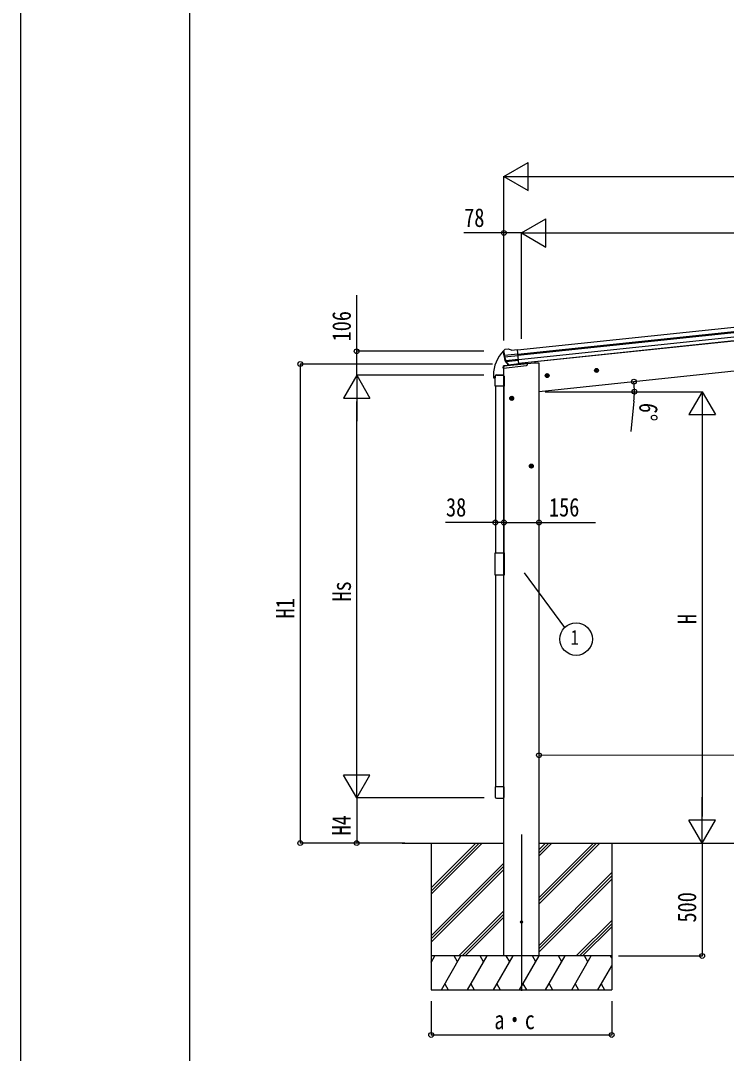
# Model space of a CAD drawing. Units: millimetres, scale not verified. Extents: x -10512 to 10512, y -7425 to 7425.
# Drawn here: x -10512 to -7385, y -4912 to -337 of the extents above; entities that cross this region are included whole.
import ezdxf
from ezdxf.enums import TextEntityAlignment as Align

# ---------------------------------------------------------------- set-up
doc = ezdxf.new("R2010")
doc.units = ezdxf.units.MM
doc.header["$LTSCALE"] = 30
for name, color, linetype in [('0-3_YKK_12', 2, 'Continuous'), ('0-4_YKK_13', 4, 'Continuous'), ('0-5_YKK_A1', 4, 'Continuous'), ('0-6_YKK_D', 6, 'Continuous'), ('0-7_YKK_ZWAK', 7, 'Continuous')]:
    doc.layers.add(name, color=color, linetype=linetype)
doc.styles.add('ＭＳ ゴシック', font='')
doc.styles.get('ＭＳ ゴシック').set_extended_font_data('MS Gothic')

msp = doc.modelspace()

# ---------------------------------------------------------------- linework, layer by layer
at = {"layer": '0-3_YKK_12'}
msp.add_line((-8293.49, -3942.36), (-8293.49, -4635.69), dxfattribs=at)
at = {"layer": '0-4_YKK_13'}
for p, q in [((-8373.53, -1804.21), (-8373.61, -1802.34)), ((-8372.25, -1799.45), (-8372.94, -1800.31)), ((-8368.75, -1795.13), (-8372.25, -1799.45)), ((-8309.14, -1814.18), (-8368.88, -1820.46)), ((-8368.75, -1795.13), (-8368.75, -1795.12)), ((-8368.13, -1826.3), (-8308.52, -1820.03)), ((-8365.39, -1793.3), (-8365.39, -1793.3)), ((-8337.82, -1796.44), (-8311.3, -1793.65)), ((-8304.51, -1858.2), (-8311.3, -1793.65)), ((-8373.67, -1876.12), (-8372.43, -1866.71)), ((-8372.66, -1876.02), (-8271.15, -1865.35)), ((-8371.45, -1866.77), (-8372.66, -1876.02)), ((-8372.66, -1876.02), (-8371.45, -1866.77)), ((-8370.93, -1866.78), (-8372.14, -1875.96)), ((-8371.45, -1866.77), (-8371.54, -1865.84)), ((-8371.54, -1865.84), (-8371.45, -1866.77)), ((-8266.67, -1855.76), (-8371.45, -1866.77)), ((-8371.45, -1866.77), (-8266.67, -1855.76)), ((-8266.67, -1855.83), (-8370.93, -1866.78)), ((-8370, -1867.19), (-8370.05, -1866.69)), ((-8266.67, -1856.33), (-8370, -1867.19)), ((-8350.62, -1861.86), (-8364.31, -1846.1)), ((-8363.82, -1842.51), (-8306.79, -1836.52)), ((-8349.68, -1861.22), (-8362.72, -1845.28)), ((-8361.5, -1846.78), (-8306.32, -1840.98)), ((-8340.31, -1861.97), (-8348.01, -1862.77)), ((-8347.91, -1862.54), (-8304.53, -1857.98)), ((-8340.04, -1862.03), (-8340.31, -1861.97)), ((-8314.71, -1859.37), (-8340.04, -1862.03)), ((-8314.46, -1859.25), (-8314.71, -1859.37)), ((-8304.51, -1858.2), (-8314.46, -1859.25)), ((-8301.67, -1858.5), (-8301.67, -1860.01)), ((-8266.67, -1860.37), (-8266.67, -1855.76)), ((-8417.5, -1907.66), (-8417.5, -1919.41)), ((-8417, -1919.91), (-8410.74, -1919.91)), ((-8410.24, -1912.65), (-8410.24, -1919.41)), ((-8410, -1956.14), (-8410, -1912.44)), ((-8404.5, -1906.94), (-8375.5, -1906.94)), ((-8404.24, -1906.65), (-8370.99, -1906.65)), ((-8372.66, -1876.02), (-8373.67, -1876.12)), ((-8370, -1912.44), (-8370, -1956.14)), ((-8370, -1956.14), (-8410, -1956.14)), ((-8410, -3732.14), (-8410, -3775.84)), ((-8370, -3732.14), (-8410, -3732.14)), ((-8370, -3775.84), (-8370, -3732.14)), ((-8404.5, -3781.34), (-8375.5, -3781.34))]:
    msp.add_line(p, q, dxfattribs=at)
for points in [[(-8351.9, -1791.88), (-8351.9, -1791.88), (-8365.39, -1793.3)], [(-8337.82, -1796.44), (-8350.61, -1792.03), (-8350.61, -1792.03)], [(-8371.54, -1865.84), (-8266.67, -1854.82), (-8266.67, -1855.76)]]:
    msp.add_lwpolyline(points, dxfattribs=at)
msp.add_lwpolyline([(-8409.99, -2695.15), (-8369.99, -2695.15), (-8369.99, -2793.15), (-8409.99, -2793.15)], close=True, dxfattribs=at)
msp.add_circle((-8293.24, -4330.6), 5, dxfattribs=at)
for centre, radius, start, end in [((-8265.24, -1907.66), 152.26, 135.14293, 180), ((-8172.64, -1783.1), 202, 186, 197.86084), ((-8372.82, -1800.62), 0.5, 86.79478, 135.14293), ((-8179.7, -1785.15), 192.44, 185.42422, 190.5729), ((-8413.6, -1827.8), 45.32, 6.35482, 9.32878), ((-8364.86, -1798.27), 5, 96.04426, 140.95574), ((-8370.9, -1826.66), 2.74, 7.56588, 12.97849), ((-8368.03, -1827.65), 1.35, 94.08073, 96.8395), ((-8172.64, -1783.1), 200.2, 192.46117, 197.79991), ((-8351.59, -1794.87), 3, 71.02369, 95.97631), ((-8371.44, -1866.84), 1, 96, 172.5), ((-8372.16, -1870.36), 3.66, 78.7113, 94.17753), ((-8372.16, -1870.36), 3.66, 78.7113, 94.17753), ((-8362.05, -1844.13), 3, 197.86084, 221), ((-8360.4, -1843.38), 3, 197.79991, 219.30889), ((-8348.36, -1859.89), 2.99, 220.99261, 266.7283), ((-8271.67, -1860.37), 5, 276, 0), ((-8417, -1919.41), 0.5, 180, 270), ((-8410.74, -1919.41), 0.5, 270, 0), ((-8404.24, -1912.65), 6, 90, 180), ((-8404.5, -1912.44), 5.5, 90, 180), ((-8375.5, -1912.44), 5.5, 0, 90), ((-8404.5, -3775.84), 5.5, 180, 270), ((-8375.5, -3775.84), 5.5, 270, 0)]:
    msp.add_arc(centre, radius, start, end, dxfattribs=at)
for centre, major_axis, ratio, start_param, end_param in [((-8370.61, -1802.2), (1.9, 2.34), 0.995767, 1.5707963, 2.2972137), ((-8367.07, -1797.82), (-5.48, -2.51), 0.24881, 5.8190815, 5.8226003), ((-8371.4, -1803.36), (-0.38, 5.97), 0.020485, 4.7140547, 5.6117533), ((-8170.33, -1805.05), (-20.92, 199.05), 0.994373, 1.5554317, 1.5718064), ((-8350.66, -1859.81), (-1.71, 2.84), 0.040856, 4.1415604, 4.1696818), ((-8348.22, -1859.56), (-0.51, 2.96), 0.642905, 2.0792573, 3.037247), ((-8348.27, -1859.66), (-3.02, -2.79), 0.650902, 0.9542299, 1.0270405), ((-8348.31, -1859.78), (-1.1, -2.8), 0.997631, 0.3902369, 0.4789948)]:
    msp.add_ellipse(centre, major_axis=major_axis, ratio=ratio, start_param=start_param, end_param=end_param, dxfattribs=at)
at = {"layer": '0-5_YKK_A1'}
for p, q in [((-8311.09, -1795.64), (-6315, -1585.84)), ((-8309.1, -1814.53), (-6313.02, -1604.74)), ((-8308.67, -1818.71), (-6312.58, -1608.92)), ((-8306.57, -1838.57), (-6310.49, -1628.78)), ((-6308.73, -1645.51), (-8304.81, -1855.31)), ((-6308.62, -1646.51), (-8233.91, -1848.86)), ((-6288.15, -1778.09), (-8215.49, -1980.66)), ((-8370.99, -4480.66), (-8370.99, -1875.84)), ((-8233.91, -1848.86), (-8233.31, -1854.66)), ((-8215.49, -4480.66), (-8215.49, -1854.66)), ((-8169.33, -1908.44), (-8189.22, -1910.53)), ((-8180.06, -1902.02), (-8186.14, -1906.43)), ((-8186.14, -1906.43), (-8185.35, -1913.9)), ((-8185.35, -1913.9), (-8178.49, -1916.95)), ((-8178.23, -1919.43), (-8180.32, -1899.54)), ((-8173.21, -1905.07), (-8180.06, -1902.02)), ((-7950.54, -1885.44), (-7970.43, -1887.53)), ((-7961.27, -1879.02), (-7967.34, -1883.44)), ((-7967.34, -1883.44), (-7966.56, -1890.9)), ((-7966.56, -1890.9), (-7959.7, -1893.95)), ((-7959.44, -1896.43), (-7961.53, -1876.54)), ((-7954.41, -1882.08), (-7961.27, -1879.02)), ((-8409, -1956.14), (-8409, -2695.15)), ((-8370.99, -1956.14), (-8370.99, -2695.15)), ((-8326.49, -2010.21), (-8346.49, -2010.21)), ((-8336.49, -2002.71), (-8342.99, -2006.46)), ((-8342.99, -2006.46), (-8342.99, -2013.96)), ((-8336.49, -2020.21), (-8336.49, -2000.21)), ((-8329.99, -2006.46), (-8336.49, -2002.71)), ((-8342.99, -2013.96), (-8336.49, -2017.72)), ((-8239.49, -2310.21), (-8259.49, -2310.21)), ((-8249.49, -2302.71), (-8255.99, -2306.46)), ((-8255.99, -2306.46), (-8255.99, -2313.96)), ((-8255.99, -2313.96), (-8249.49, -2317.72)), ((-8249.49, -2320.21), (-8249.49, -2300.21)), ((-8242.99, -2306.46), (-8249.49, -2302.71)), ((-8409, -2793.15), (-8409, -3732.14)), ((-8370.99, -3732.14), (-8370.99, -2793.15)), ((-8822.13, -3980.66), (-8370.99, -3980.66)), ((-8693.49, -4207.29), (-8466.86, -3980.66)), ((-8693.49, -4193.15), (-8481, -3980.66)), ((-8693.49, -4179.01), (-8495.15, -3980.66)), ((-8693.49, -3980.72), (-8693.49, -4630.66)), ((-8215.49, -3980.66), (-5567.02, -3980.66)), ((-8215.49, -4249.79), (-7946.36, -3980.66)), ((-8215.49, -4235.65), (-7960.5, -3980.66)), ((-8215.49, -4221.51), (-7974.65, -3980.66)), ((-8215.49, -4037.6), (-8158.55, -3980.66)), ((-8215.49, -4023.46), (-8172.7, -3980.66)), ((-8215.49, -4009.32), (-8186.84, -3980.66)), ((-7893.49, -3980.72), (-7893.49, -4630.66)), ((-8693.49, -4391.14), (-8371.49, -4069.14)), ((-8693.49, -4405.28), (-8371.49, -4083.28)), ((-8693.49, -4419.42), (-8371.49, -4097.42)), ((-8215.49, -4433.64), (-7893.49, -4111.64)), ((-8215.49, -4447.78), (-7893.49, -4125.78)), ((-8215.49, -4461.92), (-7893.49, -4139.92)), ((-8570.89, -4480.66), (-8371.49, -4281.27)), ((-8556.74, -4480.66), (-8371.49, -4295.41)), ((-8542.6, -4480.66), (-8371.49, -4309.56)), ((-8050.39, -4480.66), (-7893.49, -4323.77)), ((-8036.24, -4480.66), (-7893.49, -4337.91)), ((-8022.1, -4480.66), (-7893.49, -4352.06)), ((-7893.49, -4480.66), (-8693.49, -4480.66)), ((-8693.49, -4509.6), (-8676.79, -4480.66)), ((-8647.92, -4630.66), (-8561.32, -4480.66)), ((-8576.32, -4506.64), (-8591.32, -4480.66)), ((-8532.45, -4630.66), (-8445.85, -4480.66)), ((-8460.85, -4506.64), (-8475.85, -4480.66)), ((-8416.98, -4630.66), (-8330.38, -4480.66)), ((-8345.38, -4506.64), (-8360.38, -4480.66)), ((-8301.51, -4630.66), (-8214.91, -4480.66)), ((-8229.91, -4506.64), (-8244.91, -4480.66)), ((-8186.04, -4630.66), (-8099.44, -4480.66)), ((-8114.44, -4506.64), (-8129.44, -4480.66)), ((-8070.57, -4630.66), (-7983.97, -4480.66)), ((-7998.97, -4506.64), (-8013.97, -4480.66)), ((-7893.49, -4489.33), (-7898.5, -4480.66)), ((-8691.79, -4506.64), (-8693.49, -4503.68)), ((-7955.1, -4630.66), (-7893.49, -4523.96)), ((-8632.92, -4604.68), (-8617.92, -4630.66)), ((-8517.45, -4604.68), (-8502.45, -4630.66)), ((-8401.98, -4604.68), (-8386.98, -4630.66)), ((-8286.51, -4604.68), (-8271.51, -4630.66)), ((-8171.04, -4604.68), (-8156.04, -4630.66)), ((-8055.57, -4604.68), (-8040.57, -4630.66)), ((-7940.1, -4604.68), (-7925.1, -4630.66)), ((-8693.49, -4630.66), (-7893.49, -4630.66))]:
    msp.add_line(p, q, dxfattribs=at)
for points in [[(-8215.49, -1854.66), (-8235.49, -1854.66), (-8266.67, -1857.94)], [(-8178.49, -1916.95), (-8172.42, -1912.54), (-8173.21, -1905.07)], [(-7959.7, -1893.95), (-7953.63, -1889.54), (-7954.41, -1882.08)], [(-8336.49, -2017.72), (-8329.99, -2013.96), (-8329.99, -2006.46)], [(-8249.49, -2317.72), (-8242.99, -2313.96), (-8242.99, -2306.46)]]:
    msp.add_lwpolyline(points, dxfattribs=at)
for centre, radius in [((-8179.28, -1909.49), 8.5), ((-8179.28, -1909.49), 7.7), ((-8179.28, -1909.49), 6.5), ((-7960.48, -1886.49), 8.5), ((-7960.48, -1886.49), 7.7), ((-7960.48, -1886.49), 6.5), ((-8336.49, -2010.21), 8.5), ((-8336.49, -2010.21), 7.7), ((-8336.49, -2010.21), 6.5), ((-8249.49, -2310.21), 8.5), ((-8249.49, -2310.21), 7.7), ((-8249.49, -2310.21), 6.5)]:
    msp.add_circle(centre, radius, dxfattribs=at)
at = {"layer": '0-6_YKK_D'}
for p, q in [((-8371.49, -1027.26), (-8263.24, -964.76)), ((-8263.24, -1089.76), (-8263.24, -964.76)), ((-8371.49, -1744.68), (-8371.49, -1026.26)), ((-8371.49, -1027.26), (-8263.24, -1089.76)), ((-8371.49, -1027.26), (-8154.99, -1027.26)), ((-8246.49, -1027.26), (-6378.11, -1027.26)), ((-8293.24, -1277.26), (-8184.99, -1214.76)), ((-8184.99, -1339.76), (-8184.99, -1214.76)), ((-8370.99, -1754.68), (-8370.99, -1276.26)), ((-8293.24, -1746.51), (-8293.24, -1276.26)), ((-8293.24, -1746.51), (-8293.24, -1276.26)), ((-8293.24, -1277.26), (-8184.99, -1339.76)), ((-8293.24, -1277.26), (-8076.74, -1277.26)), ((-8168.24, -1277.26), (-6378.11, -1277.26)), ((-8459.38, -1801.83), (-9024.47, -1801.83)), ((-8421.49, -1858.16), (-9274.47, -1858.16)), ((-9273.47, -1858.16), (-9273.47, -3980.66)), ((-9023.47, -1907.64), (-9082.06, -2009.13)), ((-8460.27, -1907.64), (-9024.47, -1907.64)), ((-8460.27, -1907.64), (-9024.47, -1907.64)), ((-9023.47, -1907.64), (-8964.87, -2009.13)), ((-9023.47, -1907.64), (-9023.47, -2110.62)), ((-9082.06, -2009.13), (-8964.87, -2009.13)), ((-8188.2, -1980.66), (-7491.58, -1980.66)), ((-8141.13, -1980.66), (-7791.58, -1980.66)), ((-7492.58, -1980.66), (-7551.17, -2082.15)), ((-7492.58, -1980.66), (-7433.99, -2082.15)), ((-7492.58, -1980.66), (-7492.58, -2183.64)), ((-9023.47, -3663.46), (-9023.47, -2024.83)), ((-7794.72, -2023.11), (-7808.3, -2157.76)), ((-7551.17, -2082.15), (-7433.99, -2082.15)), ((-7492.58, -2097.85), (-7492.58, -3863.47)), ((-8409, -2531.23), (-8409, -2561.21)), ((-8370.99, -2526.13), (-8370.99, -2561.21)), ((-8281.65, -2783.24), (-8101.85, -3025.89)), ((-9023.47, -3780.64), (-9023.47, -3577.67)), ((-6096.04, -3593.08), (-8215.49, -3591.47)), ((-9023.47, -3780.64), (-9082.06, -3679.16)), ((-8964.87, -3679.16), (-9082.06, -3679.16)), ((-9023.47, -3780.64), (-8964.87, -3679.16)), ((-8459, -3780.64), (-9024.47, -3780.64)), ((-8459, -3780.64), (-9024.47, -3780.64)), ((-9023.47, -3780.64), (-9023.47, -3980.66)), ((-7492.58, -3980.66), (-7492.58, -3777.69)), ((-7492.58, -3980.66), (-7551.17, -3879.17)), ((-7433.99, -3879.17), (-7551.17, -3879.17)), ((-7492.58, -3980.66), (-7433.99, -3879.17)), ((-8823.13, -3980.66), (-9274.47, -3980.66)), ((-8810.26, -3980.66), (-9024.47, -3980.66)), ((-7863.49, -3980.66), (-7491.58, -3980.66)), ((-7492.58, -3980.66), (-7492.58, -4480.66)), ((-7863.49, -4480.66), (-7491.58, -4480.66)), ((-8693.49, -4681.6), (-8693.49, -4831.66)), ((-7893.49, -4681.6), (-7893.49, -4831.66)), ((-8693.49, -4830.66), (-7893.49, -4830.66))]:
    msp.add_line(p, q, dxfattribs=at)
for points in [[(-8293.24, -1277.26), (-8370.99, -1277.26), (-8548.83, -1277.26)], [(-9023.47, -1907.64), (-9023.47, -1801.83), (-9023.47, -1552.83)], [(-8370.99, -2560.21), (-8409, -2560.21), (-8629.33, -2560.21)], [(-8370.99, -2560.21), (-8215.49, -2560.21), (-7965.66, -2560.21)]]:
    msp.add_lwpolyline(points, dxfattribs=at)
for centre, radius in [((-8370.99, -1277.26), 10.62), ((-9023.47, -1801.83), 10.62), ((-9273.47, -1858.16), 10.62), ((-7794.9, -1936.45), 10.62), ((-7792.58, -1980.66), 10.62), ((-8409, -2560.21), 10.62), ((-8370.99, -2560.21), 10.62), ((-8370.99, -2560.21), 10.62), ((-8215.49, -2560.21), 10.62), ((-8051.13, -3076.99), 72), ((-8215.49, -3591.47), 10.62), ((-9273.47, -3980.66), 10.62), ((-9023.47, -3980.66), 10.62), ((-7492.58, -4480.66), 10.62), ((-8693.49, -4830.66), 10.62), ((-7893.49, -4830.66), 10.62)]:
    msp.add_circle(centre, radius, dxfattribs=at)
for start, end in [(0, 6), (354.23974, 0)]:
    msp.add_arc((-8215.49, -1980.66), 422.91, start, end, dxfattribs=at)
at = {"layer": '0-7_YKK_ZWAK'}
msp.add_line((-9762.45, -6312.5), (-9762.45, 6937.5), dxfattribs=at)
msp.add_lwpolyline([(-10512.5, -7425), (10512.5, -7425), (10512.5, 7425), (-10512.5, 7425)], close=True, dxfattribs=at)

# ---------------------------------------------------------------- texts
at = {"layer": '0-6_YKK_D', "style": 'ＭＳ ゴシック', "width": 0.8}
for s, height, p in [('78', 82.48, (-8547.16, -1275.6)), ('38', 82.48, (-8627.66, -2558.55)), ('156', 82.48, (-8171.33, -2558.55)), ('1', 65.98, (-8075.13, -3121.99)), ('a・c', 82.48, (-8413.49, -4829.86))]:
    msp.add_text(s, height=height, dxfattribs=at).set_placement(p, align=Align.BOTTOM_LEFT)
for s, rotation, p in [('106', 90, (-9024.72, -1758.08)), ('6°', 264.24, (-7793.22, -2024.93)), ('Hs', 90, (-9024.47, -2910.14)), ('H1', 90, (-9274.27, -2985.41)), ('H', 90, (-7493.58, -3010.66)), ('H4', 90, (-9025.47, -3946.65)), ('500', 90, (-7494.25, -4332.66))]:
    msp.add_text(s, height=82.48, rotation=rotation, dxfattribs=at).set_placement(p, align=Align.BOTTOM_LEFT)

doc.saveas('drawing.dxf')
